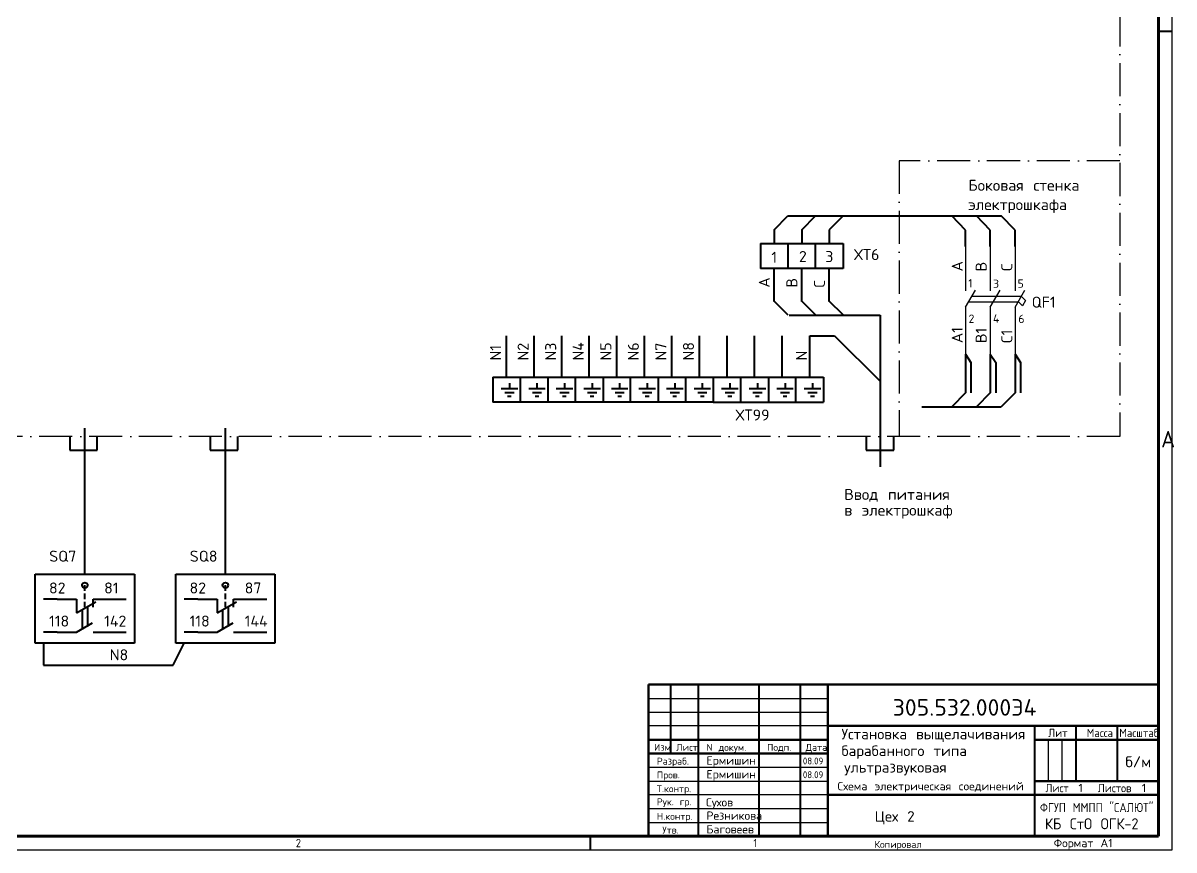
# Model space of a CAD drawing. Header units: inches. Extents: x 315 to 2853, y -243 to 836.
# Drawn here: x 738.6 to 1156.2, y -4.1 to 295.9 of the extents above; entities that cross this region are included whole.
import ezdxf

# ---------------------------------------------------------------- set-up
doc = ezdxf.new("R2010")
doc.units = ezdxf.units.IN
doc.header["$MEASUREMENT"] = 0
doc.linetypes.add('ACAD_ISO10W100', pattern=[18, 12, -3, 0, -3])
doc.layers.get('0').update_dxf_attribs({"lineweight": 40})
for name, color, linetype, lineweight in [('СЛОЙ1', 3, 'Continuous', 30), ('Слой2', 4, 'ACAD_ISO10W100', 25), ('Слой3', 6, 'Continuous', 60), ('Слой3 -060mm', 6, 'Continuous', 50)]:
    doc.layers.add(name, color=color, linetype=linetype, lineweight=lineweight)
doc.styles.get("Standard").update_dxf_attribs({"font": 'txt.shx', "height": 4})

# ---------------------------------------------------------------- blocks, each defined once
blk = doc.blocks.new('контакт размыкающ')
for p, q in [((0, 0), (7, 0)), ((7, 0), (7, -5)), ((13, 0), (20, 0)), ((13, -3), (13, 0)), ((7, -5), (13.98, -0.97))]:
    blk.add_line(p, q)
blk = doc.blocks.new('контакт замыкающ')
for p, q in [((0, 0), (7, 0)), ((7, 0), (12.8, 3.35)), ((13, 0), (20, 0))]:
    blk.add_line(p, q)

msp = doc.modelspace()

# ---------------------------------------------------------------- linework, layer by layer
for p, q in [((1150.54, 292.95), (1155.54, 292.95)), ((1011.11, 220.91), (1016.11, 225.91)), ((1016.11, 225.91), (1035.83, 225.91)), ((1021.11, 220.91), (1026.11, 225.91)), ((1036.11, 225.91), (1031.11, 220.91)), ((1035.83, 225.91), (1093.54, 225.91)), ((1080.54, 220.79), (1075.54, 225.91)), ((1089.54, 220.79), (1084.54, 225.91)), ((1098.54, 220.79), (1093.54, 225.91)), ((1011.11, 220.91), (1011.11, 215.91)), ((1021.11, 220.91), (1021.11, 215.91)), ((1031.11, 220.91), (1031.11, 215.91)), ((1006.11, 215.91), (1036.11, 215.91)), ((1006.11, 215.91), (1006.11, 206.91)), ((1016.11, 215.91), (1016.11, 206.91)), ((1026.11, 206.91), (1026.11, 215.91)), ((1036.11, 215.91), (1036.11, 206.91)), ((1036.11, 206.91), (1006.11, 206.91)), ((1011.11, 194.91), (1011.11, 206.91)), ((1021.11, 194.91), (1021.11, 206.91)), ((1031.11, 194.91), (1031.11, 206.91)), ((1011.11, 194.99), (1016.11, 189.99)), ((1021.11, 194.99), (1026.11, 189.99)), ((1036.11, 189.99), (1031.11, 194.99)), ((1016.54, 189.95), (1049.54, 189.95)), ((1049.54, 189.95), (1049.54, 163.95)), ((914.04, 167.46), (914.04, 182.46)), ((924.04, 167.46), (924.04, 182.46)), ((934.04, 167.46), (934.04, 182.46)), ((944.04, 167.46), (944.04, 182.46)), ((954.04, 167.46), (954.04, 182.46)), ((964.04, 167.46), (964.04, 182.46)), ((974.04, 167.46), (974.04, 182.46)), ((984.04, 167.46), (984.04, 182.46)), ((994.04, 167.46), (994.04, 182.46)), ((1004.04, 167.46), (1004.04, 182.46)), ((1014.04, 167.46), (1014.04, 182.46)), ((1024.04, 167.46), (1024.04, 182.46)), ((1024.04, 182.45), (1033.04, 182.45)), ((1033.04, 182.45), (1049.54, 165.95)), ((909.04, 167.41), (989.04, 167.41)), ((909.04, 167.41), (909.04, 158.41)), ((919.04, 158.41), (919.04, 167.41)), ((929.04, 167.41), (929.04, 158.41)), ((939.04, 158.41), (939.04, 167.41)), ((949.04, 167.41), (949.04, 158.41)), ((959.04, 158.41), (959.04, 167.41)), ((969.04, 167.41), (969.04, 158.41)), ((979.04, 158.41), (979.04, 167.41)), ((989.04, 167.41), (989.04, 158.41)), ((989.04, 167.41), (1029.04, 167.41)), ((999.04, 158.41), (999.04, 167.41)), ((1009.04, 167.41), (1009.04, 158.41)), ((1019.04, 158.41), (1019.04, 167.41)), ((1029.04, 167.41), (1029.04, 158.41)), ((912.06, 163.29), (918.06, 163.29)), ((915.06, 165.29), (915.06, 163.29)), ((922.06, 163.29), (928.06, 163.29)), ((925.06, 165.29), (925.06, 163.29)), ((932.06, 163.29), (938.06, 163.29)), ((935.06, 165.29), (935.06, 163.29)), ((942.06, 163.29), (948.06, 163.29)), ((945.06, 165.29), (945.06, 163.29)), ((952.06, 163.29), (958.06, 163.29)), ((955.06, 165.29), (955.06, 163.29)), ((962.06, 163.29), (968.06, 163.29)), ((965.06, 165.29), (965.06, 163.29)), ((972.06, 163.29), (978.06, 163.29)), ((975.06, 165.29), (975.06, 163.29)), ((982.06, 163.29), (988.06, 163.29)), ((985.06, 165.29), (985.06, 163.29)), ((992.06, 163.29), (998.06, 163.29)), ((995.06, 165.29), (995.06, 163.29)), ((1002.06, 163.29), (1008.06, 163.29)), ((1005.06, 165.29), (1005.06, 163.29)), ((1012.06, 163.29), (1018.06, 163.29)), ((1015.06, 165.29), (1015.06, 163.29)), ((1022.06, 163.29), (1028.06, 163.29)), ((1025.06, 165.29), (1025.06, 163.29)), ((1049.54, 163.91), (1049.54, 134.91)), ((913.38, 161.92), (916.75, 161.92)), ((914.35, 160.49), (915.71, 160.49)), ((923.38, 161.92), (926.75, 161.92)), ((924.35, 160.49), (925.71, 160.49)), ((933.38, 161.92), (936.75, 161.92)), ((934.35, 160.49), (935.71, 160.49)), ((943.38, 161.92), (946.75, 161.92)), ((944.35, 160.49), (945.71, 160.49)), ((953.38, 161.92), (956.75, 161.92)), ((954.35, 160.49), (955.71, 160.49)), ((963.38, 161.92), (966.75, 161.92)), ((964.35, 160.49), (965.71, 160.49)), ((973.38, 161.92), (976.75, 161.92)), ((974.35, 160.49), (975.71, 160.49)), ((983.38, 161.92), (986.75, 161.92)), ((984.35, 160.49), (985.71, 160.49)), ((993.38, 161.92), (996.75, 161.92)), ((994.35, 160.49), (995.71, 160.49)), ((1003.38, 161.92), (1006.75, 161.92)), ((1004.35, 160.49), (1005.71, 160.49)), ((1013.38, 161.92), (1016.75, 161.92)), ((1014.35, 160.49), (1015.71, 160.49)), ((1023.38, 161.92), (1026.75, 161.92)), ((1024.35, 160.49), (1025.71, 160.49)), ((1080.54, 161.79), (1075.54, 156.68)), ((1089.54, 161.79), (1084.54, 156.68)), ((1098.54, 161.79), (1093.54, 156.68)), ((989.04, 158.41), (909.04, 158.41)), ((989.04, 158.41), (1029.04, 158.41)), ((1064.68, 156.68), (1093.54, 156.68)), ((761, 95.95), (761, 148.95)), ((812, 95.95), (812, 148.95)), ((755.5, 145.95), (755.5, 140.95)), ((765.5, 140.95), (765.5, 145.95)), ((806.5, 145.95), (806.5, 140.95)), ((816.5, 140.95), (816.5, 145.95)), ((1044.54, 145.91), (1044.54, 140.91)), ((1054.54, 140.91), (1054.54, 145.91)), ((755.5, 140.95), (765.5, 140.95)), ((806.5, 140.95), (816.5, 140.95)), ((1044.54, 140.91), (1054.54, 140.91)), ((743, 95.95), (779, 95.95)), ((743, 70.95), (743, 95.95)), ((761, 89.95), (761, 91.95)), ((779, 95.95), (779, 70.95)), ((794, 95.95), (830, 95.95)), ((794, 70.95), (794, 95.95)), ((812, 89.95), (812, 91.95)), ((830, 95.95), (830, 70.95)), ((761, 86.95), (761, 88.95)), ((812, 86.95), (812, 88.95)), ((751, 86.95), (746, 86.95)), ((761, 83.95), (761, 85.95)), ((762, 83.95), (762, 76.95)), ((771, 86.95), (776, 86.95)), ((802, 86.95), (797, 86.95)), ((812, 83.95), (812, 85.95)), ((813, 83.95), (813, 76.95)), ((822, 86.95), (827, 86.95)), ((760, 82.95), (760, 75.95)), ((811, 82.95), (811, 75.95)), ((751, 74.95), (746, 74.95)), ((771, 74.95), (776, 74.95)), ((802, 74.95), (797, 74.95)), ((822, 74.95), (827, 74.95)), ((779, 70.95), (743, 70.95)), ((746, 70.95), (746, 63)), ((793, 63), (797, 70.95)), ((830, 70.95), (794, 70.95)), ((746, 63), (793, 63)), ((973.54, 55.91), (973.54, 30.91)), ((983.54, 55.91), (983.54, 0.91)), ((1005.54, 55.91), (1005.54, 0.91)), ((1020.54, 55.91), (1020.54, 0.91)), ((1105.54, 40.91), (1105.54, 0.91)), ((1120.54, 40.91), (1120.54, 20.91)), ((1135.54, 40.91), (1135.54, 20.91)), ((944.54, -4.09), (944.54, 0.91))]:
    msp.add_line(p, q)
at = {"color": 3}
for p, q in [((1080.54, 214.79), (1080.54, 220.79)), ((1089.54, 214.79), (1089.54, 220.79)), ((1098.54, 214.79), (1098.54, 220.79)), ((1080.54, 175.79), (1080.54, 161.79)), ((1089.54, 175.79), (1089.54, 161.79)), ((1098.54, 175.79), (1098.54, 161.79))]:
    msp.add_line(p, q, dxfattribs=at)
for points in [[(1080.54, 175.79), (1082.54, 172.79), (1082.54, 161.79)], [(1089.54, 175.79), (1091.54, 172.79), (1091.54, 161.79)], [(1098.54, 175.79), (1100.54, 172.79), (1100.54, 161.79)]]:
    msp.add_lwpolyline(points)
for centre in [(761, 91.95), (812, 91.95)]:
    msp.add_circle(centre, 1)
at = {"layer": 'СЛОЙ1'}
for p, q in [((1155.54, -4.05), (1155.54, 589.95)), ((1080.54, 214.79), (1080.54, 198.79)), ((1089.54, 214.79), (1089.54, 198.79)), ((1098.54, 214.79), (1098.54, 198.79)), ((1080.54, 192.79), (1084.14, 199.03)), ((1082.85, 196.79), (1100.8, 196.78)), ((1089.54, 192.79), (1093.14, 199.03)), ((1098.54, 192.79), (1102.14, 199.03)), ((1100.8, 196.78), (1102.34, 195.23)), ((1080.54, 192.79), (1080.54, 175.79)), ((1081.69, 194.79), (1099.8, 194.78)), ((1089.54, 192.79), (1089.54, 175.79)), ((1098.54, 192.79), (1098.54, 175.79)), ((1099.8, 194.78), (1101.21, 193.36)), ((1102.34, 195.23), (1101.21, 193.36)), ((965.54, 50.91), (1030.54, 50.91)), ((965.54, 45.91), (1030.54, 45.91)), ((1030.54, 40.91), (965.54, 40.91)), ((1110.54, 35.91), (1110.54, 20.91)), ((1115.54, 35.91), (1115.54, 20.91)), ((965.54, 25.91), (1030.54, 25.91)), ((965.54, 20.91), (1030.54, 20.91)), ((1030.54, 15.91), (965.54, 15.91)), ((965.54, 10.91), (1030.54, 10.91)), ((965.54, 5.91), (1030.54, 5.91)), ((314.54, -4.05), (1155.54, -4.05))]:
    msp.add_line(p, q, dxfattribs=at)
at = {"layer": 'Слой2'}
for p, q in [((1136.54, 570.94), (1136.54, 145.91)), ((1136.54, 145.91), (348.54, 145.91))]:
    msp.add_line(p, q, dxfattribs=at)
msp.add_lwpolyline([(1136.54, 245.91), (1056.54, 245.91), (1056.54, 145.91), (1056.54, 145.91)], dxfattribs=at)
at = {"layer": 'Слой3'}
for p, q in [((1150.54, 584.95), (1150.54, 0.95)), ((1150.54, 0.95), (334.54, 0.95))]:
    msp.add_line(p, q, dxfattribs=at)
at = {"layer": 'Слой3 -060mm'}
for p, q in [((1150.54, 55.91), (965.54, 55.91)), ((965.54, 55.91), (965.54, 0.91)), ((1030.54, 55.91), (1030.54, 0.91)), ((1030.54, 40.91), (1150.54, 40.91)), ((965.54, 35.91), (1030.54, 35.91)), ((1105.54, 35.91), (1150.54, 35.91)), ((965.54, 30.91), (1030.54, 30.91)), ((1105.54, 20.91), (1150.54, 20.91)), ((1030.54, 15.91), (1150.54, 15.91))]:
    msp.add_line(p, q, dxfattribs=at)

# ---------------------------------------------------------------- block references
for name, p in [('контакт размыкающ', (751, 86.95)), ('контакт размыкающ', (802, 86.95)), ('контакт замыкающ', (751, 74.95)), ('контакт замыкающ', (802, 74.95))]:
    msp.add_blockref(name, p)

# ---------------------------------------------------------------- texts
for s, height, p in [('Боковая стенка', 4, (1081.54, 235.05)), ('электрошкафа', 4, (1081.54, 228.05)), ('2', 4, (1020.11, 209.2)), ('3', 4, (1029.69, 209.19)), ('ХТ6', 4, (1040.11, 209.91)), ('1', 4, (1010.11, 208.91)), ('QF1', 4, (1104.54, 192.65)), ('ХТ99', 4, (997.12, 151.7)), ('Ввод питания', 4, (1036.54, 122.91)), ('в электрошкаф', 4, (1036.54, 117.2)), ('SQ7', 4, (748.05, 100.49)), ('SQ8', 4, (799.05, 100.49)), ('82', 4, (748, 88.95)), ('81', 4, (768, 88.95)), ('82', 4, (799, 88.95)), ('87', 4, (819, 88.95)), ('118', 4, (748, 76.95)), ('142', 4, (768, 76.95)), ('118', 4, (799, 76.95)), ('144', 4, (819, 76.95)), ('N8', 4, (770.02, 64.71)), ('305.532.000Э4', 6, (1054.15, 44.63)), ('Установка выщелачивания', 3.8, (1035.54, 36.07)), ('барабанного типа', 3.8, (1035.54, 29.99)), ('б/м', 4, (1138.54, 25.91)), ('ультразвуковая', 3.8, (1036.54, 23.99)), ('1', 3, (1121.54, 16.91)), ('1', 3, (1144.54, 16.91)), ('Цех 2', 3.8, (1047.61, 6.2))]:
    msp.add_text(s, height=height).set_placement(p)
for s, p in [('A', (1079.54, 205.79)), ('B', (1088.25, 205.79)), ('C', (1097.54, 205.79)), ('А', (1009.54, 199.91)), ('В', (1019.54, 199.91)), ('С', (1029.54, 199.91)), ('А1', (1079.54, 179.79)), ('В1', (1088.25, 179.79)), ('С1', (1097.54, 179.79)), ('N2', (922.04, 173.46)), ('N3', (932.04, 173.46)), ('N4', (942.04, 173.46)), ('N5', (952.04, 173.46)), ('N6', (962.04, 173.46)), ('N8', (982.04, 173.46)), ('N1', (912.04, 173.46)), ('N7', (972.04, 173.46)), ('N', (1023.06, 173.46))]:
    msp.add_text(s, height=4, rotation=90).set_placement(p)
at = {"width": 0.9}
for s, height, p in [('А', 6, (1151.54, 141.95)), ('2', 3, (837.54, -3.09)), ('1', 3, (1003.54, -3.09))]:
    msp.add_text(s, height=height, dxfattribs=at).set_placement(p)
at = {"color": 0}
for s, height, width, p in [('ФГУП ММПП "САЛЮТ"', 3.3, 0.85, (1107.57, 9.66)), ('КБ СтО ОГК-2', 4, 0.9, (1109.38, 3.42))]:
    msp.add_text(s, height=height, dxfattribs=dict(at, width=width)).set_placement(p)
at = {"layer": 'СЛОЙ1'}
for s, height, p in [('1', 3, (1081.54, 200.01)), ('3', 3, (1090.54, 199.84)), ('5', 3, (1099.43, 199.89)), ('2', 3, (1081.65, 187.14)), ('4', 3, (1090.51, 187.22)), ('6', 3, (1099.71, 187.08)), ('Изм', 2.5, (967.54, 31.87)), ('Лист', 2.5, (975.54, 31.87)), ('N докум.', 2.5, (986.54, 31.87)), ('Подп.', 2.5, (1008.54, 31.87)), ('Дата', 2.5, (1022.54, 31.87)), ('Разраб.', 2.5, (968.54, 26.87)), ('Ермишин', 3, (986.54, 26.87)), ('Пров.', 2.5, (968.54, 21.87)), ('Ермишин', 3, (986.54, 21.87)), ('Т.контр.', 2.5, (968.54, 16.87)), ('Схема электрическая cоединений', 3, (1034.11, 17.56)), ('Рук. гр.', 2.5, (968.54, 12.13)), ('Сухов', 3, (986.4, 11.69)), ('Н.контр.', 2.5, (968.54, 6.87)), ('Резникова', 3, (986.54, 6.87)), ('Утв.', 2.5, (970.54, 1.87)), ('Баговеев', 3, (986.54, 1.91)), ('Копировал', 2.5, (1047.54, -3.33)), ('Формат А1', 3, (1112.54, -3.09))]:
    msp.add_text(s, height=height, dxfattribs=at).set_placement(p)
at = {"layer": 'СЛОЙ1', "width": 0.9}
for s, height, p in [('Лит', 3, (1110.54, 36.87)), ('Масса', 3, (1124.54, 36.87)), ('Масштаб', 3, (1136.34, 36.87)), ('08.09', 2.5, (1021.54, 26.95)), ('08.09', 2.5, (1021.54, 21.95)), ('Лист', 3, (1109.54, 16.87)), ('Листов', 3, (1128.54, 16.87))]:
    msp.add_text(s, height=height, dxfattribs=at).set_placement(p)

doc.saveas('drawing.dxf')
